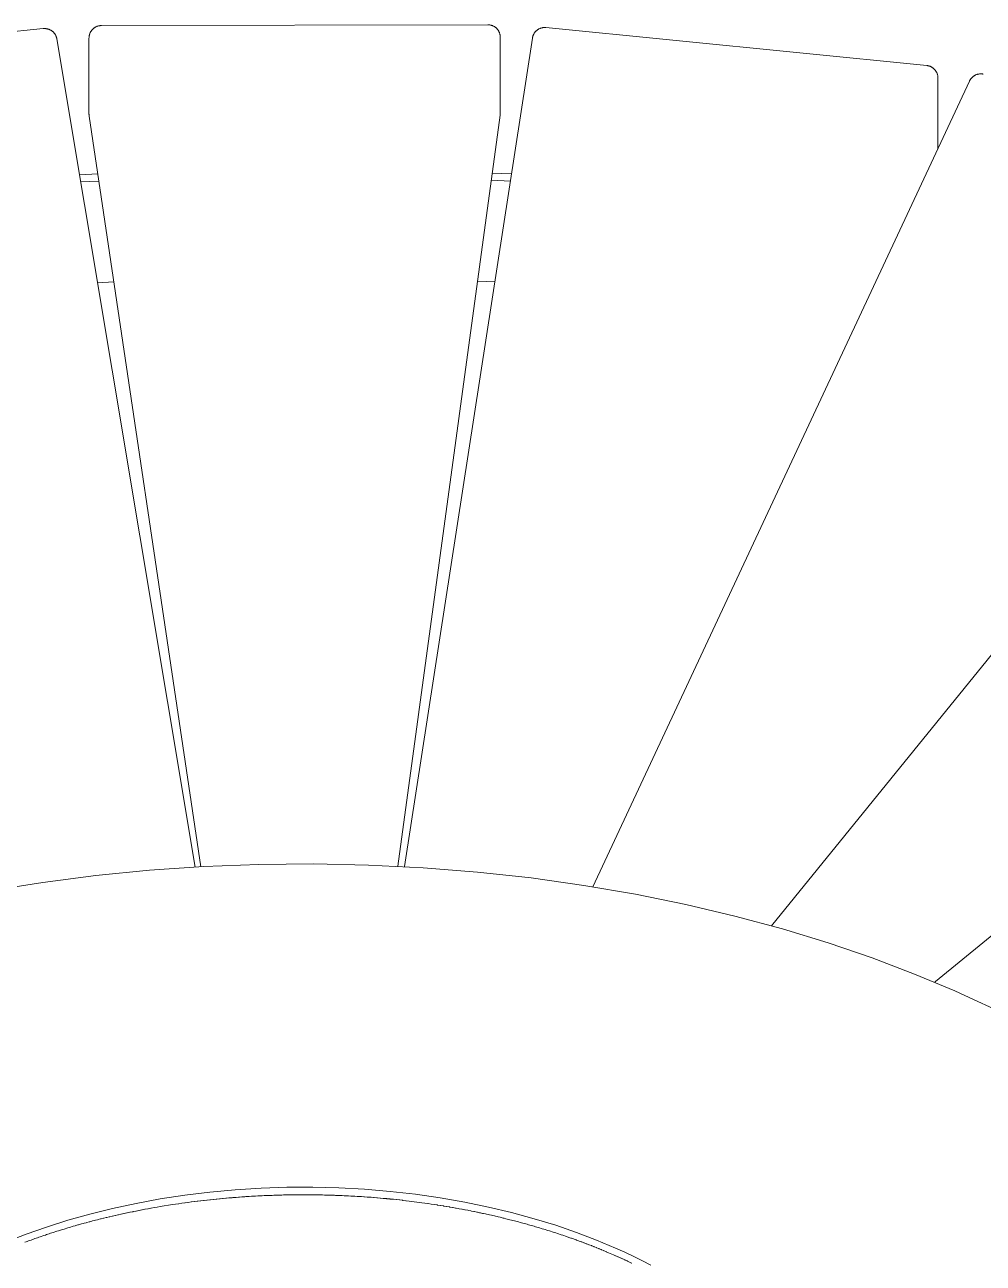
# Model space of a CAD drawing. Header units: inches. Extents: x -4 to 200, y 0 to 129.
# Drawn here: x 168.37 to 179.19, y 114.83 to 128.82 of the extents above; entities that cross this region are included whole.
import ezdxf

# ---------------------------------------------------------------- set-up
doc = ezdxf.new("R2010")
doc.units = ezdxf.units.IN
doc.layers.add('ZANO_R', color=7, linetype='Continuous', lineweight=0)

msp = doc.modelspace()

# ---------------------------------------------------------------- linework, layer by layer
at = {"layer": 'ZANO_R'}
for p, q in [((169.18592, 128.7997), (169.19054, 128.8013)), ((169.19054, 128.8013), (169.19523, 128.80274)), ((169.19523, 128.80274), (169.19995, 128.80402)), ((169.19995, 128.80402), (169.20472, 128.80513)), ((169.20472, 128.80513), (169.20953, 128.80607)), ((169.20953, 128.80607), (169.21437, 128.80685)), ((169.21437, 128.80685), (169.21923, 128.80745)), ((169.21923, 128.80745), (169.2241, 128.80789)), ((169.2241, 128.80789), (169.22899, 128.80815)), ((169.22899, 128.80815), (169.23389, 128.80825)), ((169.23389, 128.80825), (173.59583, 128.81725)), ((173.59583, 128.81725), (173.60072, 128.81718)), ((173.60072, 128.81718), (173.60561, 128.81693)), ((173.60561, 128.81693), (173.61048, 128.81652)), ((173.61048, 128.81652), (173.61534, 128.81593)), ((173.61534, 128.81593), (173.62017, 128.81518)), ((173.62017, 128.81518), (173.62497, 128.81426)), ((173.62497, 128.81426), (173.62974, 128.81317)), ((173.62974, 128.81317), (173.63447, 128.81192)), ((173.63447, 128.81192), (173.63915, 128.8105)), ((173.63915, 128.8105), (173.64378, 128.80892)), ((173.64378, 128.80892), (173.64835, 128.80718)), ((173.64835, 128.80718), (173.65286, 128.80528)), ((173.65286, 128.80528), (173.6573, 128.80323)), ((173.6573, 128.80323), (173.66166, 128.80103)), ((164.28474, 128.32756), (168.57771, 128.77374)), ((168.57771, 128.77374), (168.58251, 128.77415)), ((168.58251, 128.77415), (168.58732, 128.7744)), ((168.58732, 128.7744), (168.59214, 128.77449)), ((168.59214, 128.77449), (168.59696, 128.77441)), ((168.59696, 128.77441), (168.60177, 128.77417)), ((168.60177, 128.77417), (168.60657, 128.77376)), ((168.60657, 128.77376), (168.61136, 128.77318)), ((168.61136, 128.77318), (168.61612, 128.77244)), ((168.61612, 128.77244), (168.62086, 128.77154)), ((168.62086, 128.77154), (168.62556, 128.77048)), ((168.62556, 128.77048), (168.63022, 128.76926)), ((168.63022, 128.76926), (168.63483, 128.76787)), ((168.63483, 128.76787), (168.6394, 128.76634)), ((168.6394, 128.76634), (168.64391, 128.76464)), ((168.64391, 128.76464), (168.64836, 128.76279)), ((168.64836, 128.76279), (168.65275, 128.76079)), ((168.65275, 128.76079), (168.65706, 128.75864)), ((168.65706, 128.75864), (168.6613, 128.75634)), ((168.6613, 128.75634), (168.66545, 128.7539)), ((168.66545, 128.7539), (168.66952, 128.75132)), ((168.66952, 128.75132), (168.6735, 128.7486)), ((168.6735, 128.7486), (168.67738, 128.74575)), ((168.67738, 128.74575), (168.68116, 128.74276)), ((168.68116, 128.74276), (168.68484, 128.73965)), ((168.68484, 128.73965), (168.68841, 128.73641)), ((168.68841, 128.73641), (168.69187, 128.73305)), ((168.69187, 128.73305), (168.6952, 128.72957)), ((168.6952, 128.72957), (168.69842, 128.72599)), ((168.69842, 128.72599), (168.70151, 128.72229)), ((168.70151, 128.72229), (168.70448, 128.71849)), ((168.70448, 128.71849), (168.70731, 128.71459)), ((168.70731, 128.71459), (168.71001, 128.7106)), ((168.71001, 128.7106), (168.71256, 128.70651)), ((168.71256, 128.70651), (168.71498, 128.70234)), ((168.71498, 128.70234), (168.71725, 128.69809)), ((168.71725, 128.69809), (168.71938, 128.69377)), ((168.71938, 128.69377), (168.72135, 128.68937)), ((168.72135, 128.68937), (168.72318, 128.68491)), ((168.72318, 128.68491), (168.72485, 128.68039)), ((168.72485, 128.68039), (168.72636, 128.67581)), ((168.72636, 128.67581), (168.72771, 128.6712)), ((168.72771, 128.6712), (168.72891, 128.66654)), ((168.72891, 128.66654), (168.72994, 128.66184)), ((168.72994, 128.66184), (168.73081, 128.65711)), ((169.09369, 128.66776), (169.09377, 128.67265)), ((169.09369, 128.66747), (169.09369, 128.66776)), ((169.09369, 127.80712), (169.09369, 128.66747)), ((169.09377, 128.67265), (169.09403, 128.67754)), ((169.09403, 128.67754), (169.09445, 128.68242)), ((169.09445, 128.68242), (169.09505, 128.68728)), ((169.09505, 128.68728), (169.09582, 128.69212)), ((169.09582, 128.69212), (169.09675, 128.69693)), ((169.09675, 128.69693), (169.09785, 128.7017)), ((169.09785, 128.7017), (169.09911, 128.70643)), ((169.09911, 128.70643), (169.10054, 128.71112)), ((169.10054, 128.71112), (169.10214, 128.71575)), ((169.10214, 128.71575), (169.10389, 128.72032)), ((169.10389, 128.72032), (169.1058, 128.72483)), ((169.1058, 128.72483), (169.10787, 128.72927)), ((169.10787, 128.72927), (169.11009, 128.73363)), ((169.11009, 128.73363), (169.11246, 128.73792)), ((169.11246, 128.73792), (169.11498, 128.74212)), ((169.11498, 128.74212), (169.11764, 128.74623)), ((169.11764, 128.74623), (169.12045, 128.75024)), ((169.12045, 128.75024), (169.12339, 128.75416)), ((169.12339, 128.75416), (169.12647, 128.75797)), ((169.12647, 128.75797), (169.12968, 128.76166)), ((169.12968, 128.76166), (169.13302, 128.76525)), ((169.13302, 128.76525), (169.13648, 128.76872)), ((169.13648, 128.76872), (169.14006, 128.77206)), ((169.14006, 128.77206), (169.14375, 128.77528)), ((169.14375, 128.77528), (169.14755, 128.77836)), ((169.14755, 128.77836), (169.15146, 128.78132)), ((169.15146, 128.78132), (169.15547, 128.78413)), ((169.15547, 128.78413), (169.15957, 128.7868)), ((169.15957, 128.7868), (169.16377, 128.78933)), ((169.16377, 128.78933), (169.16805, 128.79171)), ((169.16805, 128.79171), (169.17241, 128.79394)), ((169.17241, 128.79394), (169.17684, 128.79602)), ((169.17684, 128.79602), (169.18135, 128.79794)), ((169.18135, 128.79794), (169.18592, 128.7997)), ((172.656, 119.3106), (174.09962, 128.66707)), ((173.66166, 128.80103), (173.66595, 128.79867)), ((173.66595, 128.79867), (173.67015, 128.79616)), ((173.67015, 128.79616), (173.67426, 128.79352)), ((173.67426, 128.79352), (173.67828, 128.79072)), ((173.67828, 128.79072), (173.6822, 128.7878)), ((173.6822, 128.7878), (173.68601, 128.78473)), ((173.68601, 128.78473), (173.68971, 128.78154)), ((173.68971, 128.78154), (173.6933, 128.77822)), ((173.6933, 128.77822), (173.69678, 128.77477)), ((173.69678, 128.77477), (173.70013, 128.77121)), ((173.70013, 128.77121), (173.70335, 128.76753)), ((173.70335, 128.76753), (173.70645, 128.76375)), ((173.70645, 128.76375), (173.70941, 128.75985)), ((173.70941, 128.75985), (173.71223, 128.75586)), ((173.71223, 128.75586), (173.71491, 128.75177)), ((173.71491, 128.75177), (173.71745, 128.74759)), ((173.71745, 128.74759), (173.71985, 128.74332)), ((173.71985, 128.74332), (173.72209, 128.73898)), ((173.72209, 128.73898), (173.72418, 128.73455)), ((173.72418, 128.73455), (173.72611, 128.73006)), ((173.72611, 128.73006), (173.72789, 128.7255)), ((173.72789, 128.7255), (173.7295, 128.72089)), ((173.7295, 128.72089), (173.73096, 128.71622)), ((173.73096, 128.71622), (173.73225, 128.7115)), ((173.73225, 128.7115), (173.73338, 128.70674)), ((173.73338, 128.70674), (173.73434, 128.70195)), ((173.73434, 128.70195), (173.73513, 128.69712)), ((173.73513, 128.69712), (173.73576, 128.69227)), ((173.73576, 128.69227), (173.73621, 128.6874)), ((173.73621, 128.6874), (173.7365, 128.68252)), ((173.7365, 128.68252), (173.73661, 128.67763)), ((173.73661, 128.67763), (173.73662, 128.67676)), ((173.73662, 128.67676), (173.73662, 127.81641)), ((174.09962, 128.66707), (174.10044, 128.67183)), ((174.10044, 128.67183), (174.10142, 128.67656)), ((174.10142, 128.67656), (174.10256, 128.68125)), ((174.10256, 128.68125), (174.10387, 128.6859)), ((174.10387, 128.6859), (174.10533, 128.69051)), ((174.10533, 128.69051), (174.10696, 128.69508)), ((174.10696, 128.69508), (174.10874, 128.69958)), ((174.10874, 128.69958), (174.11068, 128.70402)), ((174.11068, 128.70402), (174.11277, 128.7084)), ((174.11277, 128.7084), (174.11501, 128.71269)), ((174.11501, 128.71269), (174.11739, 128.71691)), ((174.11739, 128.71691), (174.11992, 128.72104)), ((174.11992, 128.72104), (174.12259, 128.72509)), ((174.12259, 128.72509), (174.1254, 128.72904)), ((174.1254, 128.72904), (174.12834, 128.73289)), ((174.12834, 128.73289), (174.13142, 128.73663)), ((174.13142, 128.73663), (174.13462, 128.74027)), ((174.13462, 128.74027), (174.13794, 128.74379)), ((174.13794, 128.74379), (174.14139, 128.7472)), ((174.14139, 128.7472), (174.14495, 128.75049)), ((174.14495, 128.75049), (174.14862, 128.75365)), ((174.14862, 128.75365), (174.1524, 128.75668)), ((174.1524, 128.75668), (174.15628, 128.75959)), ((174.15628, 128.75959), (174.16025, 128.76235)), ((174.16025, 128.76235), (174.16432, 128.76498)), ((174.16432, 128.76498), (174.16848, 128.76747)), ((174.16848, 128.76747), (174.17273, 128.76981)), ((174.17273, 128.76981), (174.17705, 128.772)), ((174.17705, 128.772), (174.18144, 128.77404)), ((174.18144, 128.77404), (174.1859, 128.77593)), ((174.1859, 128.77593), (174.19043, 128.77767)), ((174.19043, 128.77767), (174.19501, 128.77925)), ((174.19501, 128.77925), (174.19964, 128.78067)), ((174.19964, 128.78067), (174.20432, 128.78193)), ((174.20432, 128.78193), (174.20904, 128.78302)), ((174.20904, 128.78302), (174.21379, 128.78396)), ((174.21379, 128.78396), (174.21858, 128.78472)), ((174.21858, 128.78472), (174.22338, 128.78533)), ((174.22338, 128.78533), (174.22821, 128.78576)), ((174.22821, 128.78576), (174.23305, 128.78604)), ((174.23305, 128.78604), (174.23789, 128.78614)), ((174.23789, 128.78614), (174.24274, 128.78608)), ((174.24274, 128.78608), (174.24758, 128.78584)), ((174.24758, 128.78584), (174.25241, 128.78545)), ((174.25241, 128.78545), (178.55079, 128.357)), ((168.73081, 128.65711), (170.29044, 119.30559)), ((178.55079, 128.357), (178.55556, 128.35644)), ((178.55556, 128.35644), (178.56031, 128.35572)), ((178.56031, 128.35572), (178.56504, 128.35484)), ((178.56504, 128.35484), (178.56973, 128.35379)), ((178.56973, 128.35379), (178.57439, 128.35259)), ((178.57439, 128.35259), (178.579, 128.35122)), ((178.579, 128.35122), (178.58356, 128.3497)), ((178.58356, 128.3497), (178.58806, 128.34803)), ((178.58806, 128.34803), (178.59251, 128.3462)), ((178.59251, 128.3462), (178.59689, 128.34422)), ((178.59689, 128.34422), (178.6012, 128.34209)), ((178.6012, 128.34209), (178.60543, 128.33982)), ((178.60543, 128.33982), (178.60959, 128.3374)), ((178.60959, 128.3374), (178.61366, 128.33484)), ((178.61366, 128.33484), (178.61764, 128.33214)), ((178.61764, 128.33214), (178.62152, 128.32931)), ((178.62152, 128.32931), (178.62531, 128.32635)), ((178.62531, 128.32635), (178.62899, 128.32326)), ((178.62899, 128.32326), (178.63257, 128.32004)), ((178.63257, 128.32004), (178.63603, 128.31671)), ((178.63603, 128.31671), (178.63938, 128.31326)), ((178.63938, 128.31326), (178.6426, 128.30969)), ((178.6426, 128.30969), (178.64571, 128.30602)), ((178.64571, 128.30602), (178.64868, 128.30224)), ((178.64868, 128.30224), (178.65153, 128.29837)), ((178.65153, 128.29837), (178.65424, 128.2944)), ((178.65424, 128.2944), (178.65681, 128.29034)), ((178.65681, 128.29034), (178.65924, 128.28619)), ((178.65924, 128.28619), (178.66153, 128.28196)), ((178.66153, 128.28196), (178.66367, 128.27766)), ((178.66367, 128.27766), (178.66567, 128.27328)), ((178.66567, 128.27328), (178.66751, 128.26884)), ((178.66751, 128.26884), (178.6692, 128.26434)), ((178.6692, 128.26434), (178.67073, 128.25979)), ((178.67073, 128.25979), (178.67211, 128.25518)), ((178.67211, 128.25518), (178.67333, 128.25053)), ((178.67333, 128.25053), (178.67439, 128.24584)), ((178.67439, 128.24584), (178.67529, 128.24112)), ((179.08535, 128.24113), (179.08954, 128.24366)), ((179.08954, 128.24366), (179.09381, 128.24604)), ((179.09381, 128.24604), (179.09816, 128.24827)), ((179.09816, 128.24827), (179.10259, 128.25035)), ((179.10259, 128.25035), (179.10708, 128.25228)), ((179.10708, 128.25228), (179.11164, 128.25404)), ((179.11164, 128.25404), (179.11626, 128.25565)), ((179.11626, 128.25565), (179.12093, 128.25709)), ((179.12093, 128.25709), (179.12565, 128.25837)), ((179.12565, 128.25837), (179.13041, 128.25949)), ((179.13041, 128.25949), (179.13521, 128.26044)), ((179.13521, 128.26044), (179.14004, 128.26122)), ((179.14004, 128.26122), (179.14489, 128.26183)), ((179.14489, 128.26183), (179.14976, 128.26228)), ((179.14976, 128.26228), (179.15464, 128.26255)), ((179.15464, 128.26255), (179.15953, 128.26265)), ((179.15953, 128.26265), (179.16442, 128.26259)), ((179.16442, 128.26259), (179.1693, 128.26235)), ((179.1693, 128.26235), (179.17418, 128.26195)), ((179.17418, 128.26195), (179.17903, 128.26137)), ((179.17903, 128.26137), (179.18386, 128.26063)), ((179.18386, 128.26063), (179.18867, 128.25972)), ((174.78328, 119.08267), (179.03279, 128.18161)), ((178.67529, 128.24112), (178.67603, 128.23637)), ((178.67603, 128.23637), (178.67661, 128.2316)), ((178.67661, 128.2316), (178.67702, 128.22681)), ((178.67702, 128.22681), (178.67726, 128.22201)), ((178.67726, 128.22201), (178.67734, 128.2172)), ((178.67734, 128.2172), (178.67734, 127.42055)), ((179.03279, 128.18161), (179.03464, 128.18542)), ((179.03464, 128.18542), (179.0366, 128.18917)), ((179.0366, 128.18917), (179.03868, 128.19286)), ((179.03868, 128.19286), (179.04086, 128.19649)), ((179.04086, 128.19649), (179.04352, 128.20059)), ((179.04352, 128.20059), (179.04632, 128.2046)), ((179.04632, 128.2046), (179.04926, 128.20851)), ((179.04926, 128.20851), (179.05233, 128.21231)), ((179.05233, 128.21231), (179.05553, 128.21601)), ((179.05553, 128.21601), (179.05886, 128.21959)), ((179.05886, 128.21959), (179.06231, 128.22305)), ((179.06231, 128.22305), (179.06588, 128.2264)), ((179.06588, 128.2264), (179.06957, 128.22961)), ((179.06957, 128.22961), (179.07336, 128.2327)), ((179.07336, 128.2327), (179.07726, 128.23565)), ((179.07726, 128.23565), (179.08126, 128.23846)), ((179.08126, 128.23846), (179.08535, 128.24113)), ((169.09369, 127.80654), (169.09369, 127.80712)), ((169.09377, 127.80256), (169.09369, 127.80654)), ((169.09396, 127.79859), (169.09377, 127.80256)), ((169.09427, 127.79463), (169.09396, 127.79859)), ((169.09469, 127.79067), (169.09427, 127.79463)), ((169.09522, 127.78673), (169.09469, 127.79067)), ((170.35647, 119.30936), (169.09522, 127.78673)), ((173.73533, 127.79743), (172.57899, 119.31465)), ((173.73662, 127.81641), (173.73533, 127.79743)), ((168.98668, 127.12294), (169.19242, 127.13337)), ((173.64605, 127.1425), (173.86283, 127.13238)), ((176.79857, 118.64217), (183.74036, 127.20171)), ((169.20445, 127.05256), (169.00014, 127.0422)), ((173.85037, 127.05159), (173.63503, 127.06164)), ((169.37394, 125.91335), (169.18985, 125.90471)), ((173.67465, 125.91273), (173.47956, 125.92116)), ((178.65173, 118.01419), (188.07498, 125.75799)), ((169.7781, 119.2691), (170.39161, 119.31129)), ((170.39161, 119.31129), (171.00966, 119.3354)), ((171.00966, 119.3354), (171.62986, 119.34125)), ((171.62986, 119.34125), (172.24975, 119.32876)), ((172.24975, 119.32876), (172.86692, 119.29803)), ((172.86692, 119.29803), (173.47897, 119.24928)), ((168.574, 119.13201), (169.17148, 119.20918)), ((169.17148, 119.20918), (169.7781, 119.2691)), ((173.47897, 119.24928), (174.08357, 119.18288)), ((174.08357, 119.18288), (174.67847, 119.09932)), ((167.98779, 119.03817), (168.574, 119.13201)), ((174.67847, 119.09932), (175.26156, 118.99922)), ((175.26156, 118.99922), (175.83086, 118.88331)), ((175.83086, 118.88331), (176.38457, 118.75241)), ((176.38457, 118.75241), (176.92105, 118.60744)), ((176.92105, 118.60744), (177.43886, 118.44936)), ((177.43886, 118.44936), (177.93677, 118.27921)), ((177.93677, 118.27921), (178.41373, 118.09806)), ((178.41373, 118.09806), (178.86891, 117.907)), ((178.64142, 118.00482), (178.64475, 118.00806)), ((178.64475, 118.00806), (178.64819, 118.01118)), ((178.64819, 118.01118), (178.65173, 118.01419)), ((178.86891, 117.907), (179.08812, 117.80809)), ((179.08812, 117.80809), (179.30166, 117.70712)), ((170.4581, 115.63503), (170.74526, 115.66157)), ((170.74526, 115.66157), (171.03548, 115.67981)), ((171.03548, 115.67981), (171.32766, 115.68961)), ((171.32766, 115.68961), (171.6207, 115.69087)), ((171.6207, 115.69087), (171.91348, 115.68358)), ((171.91348, 115.68358), (172.20487, 115.66778)), ((172.20487, 115.66778), (172.49378, 115.64358)), ((169.6251, 115.508), (169.89705, 115.55795)), ((169.89705, 115.55795), (170.17503, 115.6004)), ((170.17503, 115.6004), (170.4581, 115.63503)), ((170.17809, 115.51478), (170.21016, 115.51913)), ((170.21362, 115.51959), (170.21016, 115.51913)), ((170.21362, 115.51959), (170.24536, 115.52376)), ((170.24924, 115.52427), (170.24536, 115.52376)), ((170.24924, 115.52427), (170.28064, 115.52828)), ((170.28493, 115.52882), (170.28064, 115.52828)), ((170.28493, 115.52882), (170.31599, 115.53267)), ((170.32069, 115.53325), (170.31599, 115.53267)), ((170.32069, 115.53325), (170.35141, 115.53694)), ((170.35654, 115.53755), (170.35141, 115.53694)), ((170.35654, 115.53755), (170.38691, 115.54108)), ((170.39245, 115.54172), (170.38691, 115.54108)), ((170.39245, 115.54172), (170.42247, 115.5451)), ((170.42844, 115.54576), (170.42247, 115.5451)), ((170.42844, 115.54576), (170.4581, 115.54899)), ((170.46449, 115.54967), (170.4581, 115.54899)), ((170.46449, 115.54967), (170.49379, 115.55276)), ((170.50061, 115.55346), (170.49379, 115.55276)), ((170.50061, 115.55346), (170.52955, 115.55639)), ((170.53679, 115.55711), (170.52955, 115.55639)), ((170.53679, 115.55711), (170.56536, 115.5599)), ((170.57304, 115.56064), (170.56536, 115.5599)), ((170.57304, 115.56064), (170.60123, 115.56329)), ((170.60934, 115.56403), (170.60123, 115.56329)), ((170.60934, 115.56403), (170.63716, 115.56654)), ((170.64571, 115.5673), (170.63716, 115.56654)), ((170.64571, 115.5673), (170.67314, 115.56967)), ((170.68213, 115.57043), (170.67314, 115.56967)), ((170.68213, 115.57043), (170.70918, 115.57266)), ((170.7186, 115.57343), (170.70918, 115.57266)), ((170.7186, 115.57343), (170.74526, 115.57553)), ((170.75513, 115.57629), (170.74526, 115.57553)), ((170.75513, 115.57629), (170.78139, 115.57827)), ((170.7917, 115.57903), (170.78139, 115.57827)), ((170.7917, 115.57903), (170.81757, 115.58088)), ((170.82832, 115.58163), (170.81757, 115.58088)), ((170.82832, 115.58163), (170.85379, 115.58335)), ((170.86499, 115.58409), (170.85379, 115.58335)), ((170.86499, 115.58409), (170.89005, 115.5857)), ((170.9017, 115.58643), (170.89005, 115.5857)), ((170.9017, 115.58643), (170.92636, 115.58792)), ((170.93845, 115.58862), (170.92636, 115.58792)), ((170.93845, 115.58862), (170.9627, 115.59)), ((170.97524, 115.59069), (170.9627, 115.59)), ((170.97524, 115.59069), (170.99907, 115.59195)), ((171.01207, 115.59262), (170.99907, 115.59195)), ((171.01207, 115.59262), (171.03548, 115.59377)), ((171.04893, 115.59441), (171.03548, 115.59377)), ((171.04893, 115.59441), (171.07191, 115.59546)), ((171.08582, 115.59607), (171.07191, 115.59546)), ((171.08582, 115.59607), (171.10838, 115.59702)), ((171.12274, 115.5976), (171.10838, 115.59702)), ((171.12274, 115.5976), (171.14487, 115.59844)), ((171.15969, 115.59898), (171.14487, 115.59844)), ((171.15969, 115.59898), (171.18139, 115.59974)), ((171.19666, 115.60024), (171.18139, 115.59974)), ((171.19666, 115.60024), (171.21793, 115.60089)), ((171.23366, 115.60135), (171.21793, 115.60089)), ((171.23366, 115.60135), (171.25449, 115.60192)), ((171.27068, 115.60233), (171.25449, 115.60192)), ((171.27068, 115.60233), (171.29107, 115.60281)), ((171.30771, 115.60317), (171.29107, 115.60281)), ((171.30771, 115.60317), (171.32766, 115.60357)), ((171.34477, 115.60388), (171.32766, 115.60357)), ((171.34477, 115.60388), (171.36427, 115.6042)), ((171.38183, 115.60445), (171.36427, 115.6042)), ((171.38183, 115.60445), (171.67859, 115.60407)), ((171.69397, 115.60381), (171.67859, 115.60407)), ((171.69397, 115.60381), (171.71568, 115.60341)), ((171.73059, 115.6031), (171.71568, 115.60341)), ((171.73059, 115.6031), (171.75276, 115.60261)), ((171.7672, 115.60226), (171.75276, 115.60261)), ((171.7672, 115.60226), (171.78983, 115.60167)), ((171.80379, 115.60128), (171.78983, 115.60167)), ((171.80379, 115.60128), (171.82689, 115.60059)), ((171.84037, 115.60017), (171.82689, 115.60059)), ((171.84037, 115.60017), (171.86392, 115.59938)), ((171.87694, 115.59892), (171.86392, 115.59938)), ((171.87694, 115.59892), (171.90095, 115.59803)), ((171.91348, 115.59754), (171.90095, 115.59803)), ((171.91348, 115.59754), (171.93795, 115.59655)), ((171.95, 115.59603), (171.93795, 115.59655)), ((171.95, 115.59603), (171.97493, 115.59493)), ((171.9865, 115.59439), (171.97493, 115.59493)), ((171.9865, 115.59439), (172.01188, 115.59317)), ((172.02298, 115.59261), (172.01188, 115.59317)), ((172.02298, 115.59261), (172.04881, 115.59127)), ((172.05942, 115.5907), (172.04881, 115.59127)), ((172.05942, 115.5907), (172.08571, 115.58924)), ((172.09583, 115.58866), (172.08571, 115.58924)), ((172.09583, 115.58866), (172.12257, 115.58708)), ((172.13222, 115.58649), (172.12257, 115.58708)), ((172.13222, 115.58649), (172.15941, 115.58478)), ((172.16856, 115.58418), (172.15941, 115.58478)), ((172.16856, 115.58418), (172.1962, 115.58234)), ((172.20487, 115.58174), (172.1962, 115.58234)), ((172.20487, 115.58174), (172.23296, 115.57977)), ((172.24115, 115.57918), (172.23296, 115.57977)), ((172.24115, 115.57918), (172.26968, 115.57706)), ((172.27738, 115.57648), (172.26968, 115.57706)), ((172.27738, 115.57648), (172.30635, 115.57422)), ((172.31356, 115.57365), (172.30635, 115.57422)), ((172.31356, 115.57365), (172.34298, 115.57125)), ((172.34971, 115.57069), (172.34298, 115.57125)), ((172.34971, 115.57069), (172.37957, 115.56814)), ((172.3858, 115.56759), (172.37957, 115.56814)), ((172.3858, 115.56759), (172.4161, 115.5649)), ((172.42185, 115.56437), (172.4161, 115.5649)), ((172.42185, 115.56437), (172.45258, 115.56152)), ((172.45784, 115.56102), (172.45258, 115.56152)), ((172.45784, 115.56102), (172.48901, 115.55801)), ((172.49378, 115.55754), (172.48901, 115.55801)), ((172.49378, 115.64358), (172.77912, 115.61115)), ((172.49378, 115.55754), (172.52538, 115.55437)), ((172.52966, 115.55394), (172.52538, 115.55437)), ((172.52966, 115.55394), (172.5617, 115.5506)), ((172.56549, 115.5502), (172.5617, 115.5506)), ((172.56549, 115.5502), (172.59795, 115.5467)), ((172.60126, 115.54634), (172.59795, 115.5467)), ((172.60126, 115.54634), (172.63415, 115.54266)), ((172.63696, 115.54234), (172.63415, 115.54266)), ((172.63696, 115.54234), (172.67028, 115.5385)), ((172.6726, 115.53823), (172.67028, 115.5385)), ((172.6726, 115.53823), (172.70634, 115.5342)), ((172.70818, 115.53398), (172.70634, 115.5342)), ((172.70818, 115.53398), (172.84988, 115.51573)), ((172.77912, 115.61115), (173.05987, 115.57072)), ((172.885, 115.51088), (172.84988, 115.51573)), ((173.05987, 115.57072), (173.33506, 115.52258)), ((173.33506, 115.52258), (173.60376, 115.46707)), ((168.85352, 115.31696), (169.10259, 115.38708)), ((169.10259, 115.38708), (169.36002, 115.45091)), ((169.36002, 115.45091), (169.6251, 115.508)), ((169.4205, 115.37865), (169.39275, 115.37239)), ((169.4205, 115.37865), (169.4256, 115.37979)), ((169.4538, 115.38605), (169.4256, 115.37979)), ((169.4538, 115.38605), (169.45856, 115.38709)), ((169.48722, 115.39333), (169.45856, 115.38709)), ((169.48722, 115.39333), (169.49165, 115.39429)), ((169.52076, 115.40051), (169.49165, 115.39429)), ((169.52076, 115.40051), (169.52484, 115.40137)), ((169.55441, 115.40757), (169.52484, 115.40137)), ((169.55441, 115.40757), (169.55815, 115.40835)), ((169.58818, 115.41452), (169.55815, 115.40835)), ((169.58818, 115.41452), (169.59157, 115.41521)), ((169.62206, 115.42136), (169.59157, 115.41521)), ((169.62206, 115.42136), (169.6251, 115.42196)), ((169.65605, 115.42808), (169.6251, 115.42196)), ((169.65605, 115.42808), (169.65873, 115.42861)), ((169.69015, 115.43469), (169.65873, 115.42861)), ((169.69015, 115.43469), (169.69247, 115.43514)), ((169.72436, 115.44119), (169.69247, 115.43514)), ((169.72436, 115.44119), (169.72632, 115.44155)), ((169.75868, 115.44756), (169.72632, 115.44155)), ((169.75868, 115.44756), (169.76027, 115.44786)), ((169.7931, 115.45382), (169.76027, 115.44786)), ((169.7931, 115.45382), (169.79432, 115.45404)), ((169.82762, 115.45997), (169.79432, 115.45404)), ((169.82762, 115.45997), (169.82847, 115.46012)), ((169.86224, 115.46599), (169.82847, 115.46012)), ((169.86224, 115.46599), (169.86271, 115.46607)), ((169.89696, 115.4719), (169.86271, 115.46607)), ((169.89696, 115.4719), (170.03535, 115.4941)), ((170.03681, 115.49432), (170.03535, 115.4941)), ((170.03681, 115.49432), (170.07014, 115.49935)), ((170.072, 115.49962), (170.07014, 115.49935)), ((170.072, 115.49962), (170.10502, 115.50447)), ((170.10728, 115.5048), (170.10502, 115.50447)), ((170.10728, 115.5048), (170.13999, 115.50948)), ((170.14264, 115.50985), (170.13999, 115.50948)), ((170.14264, 115.50985), (170.17503, 115.51436)), ((170.17809, 115.51478), (170.17503, 115.51436)), ((172.885, 115.51088), (172.88558, 115.51079)), ((172.92014, 115.50588), (172.88558, 115.51079)), ((172.92014, 115.50588), (172.9212, 115.50573)), ((172.95519, 115.50077), (172.9212, 115.50573)), ((172.95519, 115.50077), (172.95674, 115.50054)), ((172.99017, 115.49553), (172.95674, 115.50054)), ((172.99017, 115.49553), (172.9922, 115.49522)), ((173.02507, 115.49017), (172.9922, 115.49522)), ((173.02507, 115.49017), (173.02757, 115.48978)), ((173.05987, 115.48469), (173.02757, 115.48978)), ((173.05987, 115.48469), (173.06286, 115.48421)), ((173.0946, 115.47908), (173.06286, 115.48421)), ((173.0946, 115.47908), (173.09805, 115.47852)), ((173.12923, 115.47336), (173.09805, 115.47852)), ((173.12923, 115.47336), (173.13316, 115.4727)), ((173.16377, 115.46752), (173.13316, 115.4727)), ((173.16377, 115.46752), (173.16817, 115.46677)), ((173.19822, 115.46156), (173.16817, 115.46677)), ((173.19822, 115.46156), (173.20309, 115.46071)), ((173.23257, 115.45548), (173.20309, 115.46071)), ((173.23257, 115.45548), (173.23792, 115.45453)), ((173.26683, 115.44929), (173.23792, 115.45453)), ((173.26683, 115.44929), (173.27264, 115.44822)), ((173.30099, 115.44298), (173.27264, 115.44822)), ((173.30099, 115.44298), (173.30727, 115.4418)), ((173.33506, 115.43655), (173.30727, 115.4418)), ((173.33506, 115.43655), (173.34179, 115.43526)), ((173.36902, 115.43), (173.34179, 115.43526)), ((173.36902, 115.43), (173.37622, 115.4286)), ((173.40287, 115.42335), (173.37622, 115.4286)), ((173.40287, 115.42335), (173.41053, 115.42182)), ((173.43663, 115.41658), (173.41053, 115.42182)), ((173.43663, 115.41658), (173.44474, 115.41493)), ((173.47027, 115.40969), (173.44474, 115.41493)), ((173.47027, 115.40969), (173.47884, 115.40792)), ((173.50381, 115.40269), (173.47884, 115.40792)), ((173.50381, 115.40269), (173.51283, 115.40079)), ((173.53724, 115.39558), (173.51283, 115.40079)), ((173.53724, 115.39558), (173.54671, 115.39355)), ((173.57055, 115.38836), (173.54671, 115.39355)), ((173.57055, 115.38836), (173.58047, 115.38619)), ((173.60376, 115.38104), (173.58047, 115.38619)), ((173.60376, 115.46707), (173.86515, 115.40456)), ((173.60376, 115.38104), (173.61412, 115.37872)), ((173.63685, 115.3736), (173.61412, 115.37872)), ((173.86515, 115.40456), (174.11847, 115.33549)), ((168.38276, 115.15969), (168.6134, 115.241)), ((168.6134, 115.241), (168.85352, 115.31696)), ((168.87401, 115.23702), (168.85352, 115.23093)), ((168.87401, 115.23702), (168.88418, 115.24002)), ((168.90507, 115.24614), (168.88418, 115.24002)), ((168.90507, 115.24614), (168.91497, 115.24902)), ((168.93627, 115.25517), (168.91497, 115.24902)), ((168.93627, 115.25517), (168.9459, 115.25793)), ((168.96761, 115.2641), (168.9459, 115.25793)), ((168.96761, 115.2641), (168.97697, 115.26675)), ((168.9991, 115.27294), (168.97697, 115.26675)), ((168.9991, 115.27294), (169.00818, 115.27547)), ((169.03072, 115.28168), (169.00818, 115.27547)), ((169.03072, 115.28168), (169.03952, 115.28409)), ((169.06248, 115.29033), (169.03952, 115.28409)), ((169.06248, 115.29033), (169.07099, 115.29262)), ((169.09437, 115.29887), (169.07099, 115.29262)), ((169.09437, 115.29887), (169.10259, 115.30105)), ((169.1264, 115.30731), (169.10259, 115.30105)), ((169.1264, 115.30731), (169.13433, 115.30938)), ((169.15856, 115.31565), (169.13433, 115.30938)), ((169.15856, 115.31565), (169.16619, 115.31761)), ((169.19086, 115.3239), (169.16619, 115.31761)), ((169.19086, 115.3239), (169.19818, 115.32575)), ((169.22328, 115.33203), (169.19818, 115.32575)), ((169.22328, 115.33203), (169.2303, 115.33378)), ((169.25584, 115.34007), (169.2303, 115.33378)), ((169.25584, 115.34007), (169.26255, 115.34171)), ((169.28852, 115.348), (169.26255, 115.34171)), ((169.28852, 115.348), (169.29491, 115.34953)), ((169.32133, 115.35582), (169.29491, 115.34953)), ((169.32133, 115.35582), (169.3274, 115.35726)), ((169.35426, 115.36354), (169.3274, 115.35726)), ((169.35426, 115.36354), (169.36002, 115.36487)), ((169.38732, 115.37115), (169.36002, 115.36487)), ((169.38732, 115.37115), (169.39275, 115.37239)), ((173.63685, 115.3736), (173.64765, 115.37114)), ((173.66982, 115.36605), (173.64765, 115.37114)), ((173.66982, 115.36605), (173.68106, 115.36345)), ((173.70268, 115.35839), (173.68106, 115.36345)), ((173.70268, 115.35839), (173.71435, 115.35564)), ((173.73542, 115.35063), (173.71435, 115.35564)), ((173.73542, 115.35063), (173.74752, 115.34773)), ((173.76803, 115.34276), (173.74752, 115.34773)), ((173.76803, 115.34276), (173.78057, 115.3397)), ((173.80053, 115.33479), (173.78057, 115.3397)), ((173.80053, 115.33479), (173.81349, 115.33157)), ((173.8329, 115.32671), (173.81349, 115.33157)), ((173.8329, 115.32671), (173.84628, 115.32333)), ((173.86515, 115.31853), (173.84628, 115.32333)), ((173.86515, 115.31853), (173.87895, 115.31499)), ((173.89727, 115.31025), (173.87895, 115.31499)), ((173.89727, 115.31025), (173.91149, 115.30653)), ((173.92926, 115.30186), (173.91149, 115.30653)), ((173.92926, 115.30186), (173.94389, 115.29798)), ((173.96113, 115.29337), (173.94389, 115.29798)), ((173.96113, 115.29337), (173.97617, 115.28932)), ((173.99286, 115.28478), (173.97617, 115.28932)), ((173.99286, 115.28478), (174.00831, 115.28056)), ((174.02446, 115.2761), (174.00831, 115.28056)), ((174.02446, 115.2761), (174.04031, 115.27169)), ((174.05593, 115.26731), (174.04031, 115.27169)), ((174.05593, 115.26731), (174.07218, 115.26272)), ((174.08727, 115.25843), (174.07218, 115.26272)), ((174.08727, 115.25843), (174.10391, 115.25366)), ((174.11847, 115.24945), (174.10391, 115.25366)), ((174.11847, 115.33549), (174.36306, 115.26028)), ((174.11847, 115.24945), (174.1355, 115.24449)), ((174.14953, 115.24038), (174.1355, 115.24449)), ((174.14953, 115.24038), (174.16696, 115.23523)), ((174.36306, 115.26028), (174.59833, 115.17944)), ((168.162, 115.07352), (168.38276, 115.15969)), ((168.45466, 115.09992), (168.43951, 115.09446)), ((168.45466, 115.09992), (168.46811, 115.10474)), ((168.48362, 115.11027), (168.46811, 115.10474)), ((168.48362, 115.11027), (168.49687, 115.11495)), ((168.51274, 115.12053), (168.49687, 115.11495)), ((168.51274, 115.12053), (168.52578, 115.12508)), ((168.54202, 115.13071), (168.52578, 115.12508)), ((168.54202, 115.13071), (168.55484, 115.13512)), ((168.57145, 115.14081), (168.55484, 115.13512)), ((168.57145, 115.14081), (168.58405, 115.14509)), ((168.60103, 115.15082), (168.58405, 115.14509)), ((168.60103, 115.15082), (168.6134, 115.15497)), ((168.63076, 115.16075), (168.6134, 115.15497)), ((168.63076, 115.16075), (168.64291, 115.16477)), ((168.66065, 115.17059), (168.64291, 115.16477)), ((168.66065, 115.17059), (168.67256, 115.17448)), ((168.69069, 115.18035), (168.67256, 115.17448)), ((168.69069, 115.18035), (168.70236, 115.18411)), ((168.72087, 115.19002), (168.70236, 115.18411)), ((168.72087, 115.19002), (168.73231, 115.19365)), ((168.75121, 115.1996), (168.73231, 115.19365)), ((168.75121, 115.1996), (168.7624, 115.2031)), ((168.78169, 115.20909), (168.7624, 115.2031)), ((168.78169, 115.20909), (168.79263, 115.21247)), ((168.81232, 115.21849), (168.79263, 115.21247)), ((168.81232, 115.21849), (168.82301, 115.22174)), ((168.84309, 115.2278), (168.82301, 115.22174)), ((168.84309, 115.2278), (168.85352, 115.23093)), ((174.18046, 115.23121), (174.16696, 115.23523)), ((174.18046, 115.23121), (174.19827, 115.22586)), ((174.21125, 115.22194), (174.19827, 115.22586)), ((174.21125, 115.22194), (174.22943, 115.21641)), ((174.24189, 115.21259), (174.22943, 115.21641)), ((174.24189, 115.21259), (174.26046, 115.20685)), ((174.2724, 115.20314), (174.26046, 115.20685)), ((174.2724, 115.20314), (174.29133, 115.1972)), ((174.30276, 115.1936), (174.29133, 115.1972)), ((174.30276, 115.1936), (174.32206, 115.18746)), ((174.33298, 115.18397), (174.32206, 115.18746)), ((174.33298, 115.18397), (174.35265, 115.17763)), ((174.36306, 115.17425), (174.35265, 115.17763)), ((174.36306, 115.17425), (174.38308, 115.1677)), ((174.39299, 115.16444), (174.38308, 115.1677)), ((174.39299, 115.16444), (174.41337, 115.15769)), ((174.42277, 115.15455), (174.41337, 115.15769)), ((174.42277, 115.15455), (174.4435, 115.14758)), ((174.4524, 115.14457), (174.4435, 115.14758)), ((174.4524, 115.14457), (174.47348, 115.13738)), ((174.48189, 115.1345), (174.47348, 115.13738)), ((174.48189, 115.1345), (174.50331, 115.1271)), ((174.51123, 115.12435), (174.50331, 115.1271)), ((174.51123, 115.12435), (174.53299, 115.11673)), ((174.54042, 115.11412), (174.53299, 115.11673)), ((174.54042, 115.11412), (174.56251, 115.10628)), ((174.56945, 115.1038), (174.56251, 115.10628)), ((174.56945, 115.1038), (174.59187, 115.09574)), ((174.59833, 115.17944), (174.82382, 115.09343)), ((168.36871, 115.06842), (168.38276, 115.07366)), ((168.3972, 115.079), (168.38276, 115.07366)), ((168.3972, 115.079), (168.41105, 115.0841)), ((168.42585, 115.0895), (168.41105, 115.0841)), ((168.42585, 115.0895), (168.43951, 115.09446)), ((174.59833, 115.0934), (174.59187, 115.09574)), ((174.59833, 115.0934), (174.62108, 115.08511)), ((174.62706, 115.08292), (174.62108, 115.08511)), ((174.62706, 115.08292), (174.65013, 115.07441)), ((174.65564, 115.07236), (174.65013, 115.07441)), ((174.65564, 115.07236), (174.67902, 115.06362)), ((174.68406, 115.06173), (174.67902, 115.06362)), ((174.68406, 115.06173), (174.70776, 115.05275)), ((174.71233, 115.05101), (174.70776, 115.05275)), ((174.71233, 115.05101), (174.73633, 115.04181)), ((174.74044, 115.04022), (174.73633, 115.04181)), ((174.74044, 115.04022), (174.76474, 115.03078)), ((174.76839, 115.02935), (174.76474, 115.03078)), ((174.76839, 115.02935), (174.79299, 115.01968)), ((174.79618, 115.01841), (174.79299, 115.01968)), ((174.79618, 115.01841), (174.82108, 115.0085)), ((174.82382, 115.0074), (174.82108, 115.0085)), ((174.82382, 115.09343), (175.03912, 115.00278)), ((174.82382, 115.0074), (174.849, 114.99724)), ((174.8513, 114.99631), (174.849, 114.99724)), ((174.8513, 114.99631), (174.87676, 114.98591)), ((174.87861, 114.98515), (174.87676, 114.98591)), ((174.87861, 114.98515), (174.90435, 114.97451)), ((174.90577, 114.97392), (174.90435, 114.97451)), ((174.90577, 114.97392), (174.93178, 114.96303)), ((174.93276, 114.96262), (174.93178, 114.96303)), ((174.93276, 114.96262), (174.95905, 114.95148)), ((175.03912, 115.00278), (175.14285, 114.95586)), ((174.9596, 114.95125), (174.95905, 114.95148)), ((174.9596, 114.95125), (175.01307, 114.92818)), ((175.03912, 114.91674), (175.01307, 114.92818)), ((175.03912, 114.91674), (175.03983, 114.91642)), ((175.0653, 114.90511), (175.03983, 114.91642)), ((175.0653, 114.90511), (175.06643, 114.9046)), ((175.09132, 114.89341), (175.06643, 114.9046)), ((175.09132, 114.89341), (175.09285, 114.89271)), ((175.11717, 114.88165), (175.09285, 114.89271)), ((175.11717, 114.88165), (175.11911, 114.88076)), ((175.14285, 114.86983), (175.11911, 114.88076)), ((175.14285, 114.95586), (175.24394, 114.90798)), ((175.14285, 114.86983), (175.14519, 114.86874)), ((175.16837, 114.85794), (175.14519, 114.86874)), ((175.16837, 114.85794), (175.17111, 114.85666)), ((175.19373, 114.846), (175.17111, 114.85666)), ((175.19373, 114.846), (175.19685, 114.84452)), ((175.21891, 114.834), (175.19685, 114.84452)), ((175.21891, 114.834), (175.22242, 114.83232)), ((175.24394, 114.90798), (175.34234, 114.85918)), ((175.34234, 114.85918), (175.43806, 114.80954))]:
    msp.add_line(p, q, dxfattribs=at)

doc.saveas('drawing.dxf')
